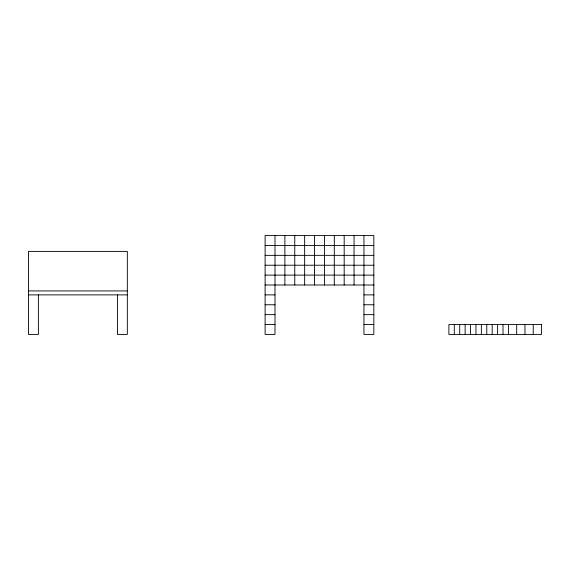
<?xml version="1.0" encoding="UTF-8"?>
<svg xmlns="http://www.w3.org/2000/svg" width="570" height="570" viewBox="0 0 570 570"><rect width="100%" height="100%" fill="white"/><g stroke="black" fill="none" stroke-linecap="round" stroke-linejoin="round"><path stroke-width="0.85" d="M265.114 245.47L373.827 245.47M265.114 255.353L373.827 255.353M265.114 265.235L373.827 265.235M265.114 275.118L373.827 275.118M265.114 285L373.827 285M28.5 290.928L127.331 290.928M28.5 294.882L127.331 294.882M265.114 294.882L274.996 294.882M363.945 294.882L373.827 294.882M265.114 304.765L274.996 304.765M363.945 304.765L373.827 304.765M265.114 314.647L274.996 314.647M363.945 314.647L373.827 314.647M265.114 324.53L274.996 324.53M363.945 324.53L373.827 324.53M533.228 324.53L533.228 334.412M524.963 324.53L524.963 334.412M516.691 324.53L516.691 334.412M508.419 324.53L508.419 334.412M503.011 324.53L503.011 334.412M497.596 324.53L497.596 334.412M492.188 324.53L492.188 334.412M486.773 324.53L486.773 334.412M481.365 324.53L481.365 334.412M475.95 324.53L475.95 334.412M470.542 324.53L470.542 334.412M465.127 324.53L465.127 334.412M459.719 324.53L459.719 334.412M454.304 324.53L454.304 334.412M363.945 235.588L363.945 334.412L373.827 334.412L373.827 235.588L265.114 235.588L265.114 334.412L274.996 334.412L274.996 235.588M354.063 235.588L354.063 285M344.18 235.588L344.18 285M334.298 235.588L334.298 285M324.416 235.588L324.416 285M314.533 235.588L314.533 285M304.651 235.588L304.651 285M294.768 235.588L294.768 285M284.886 235.588L284.886 285M117.449 294.882L117.449 334.412L127.331 334.412L127.331 251.398L28.5 251.398L28.5 334.412L38.382 334.412L38.382 294.882M541.5 324.53L448.896 324.53L448.896 334.412L541.5 334.412L541.5 324.53"/></g></svg>
